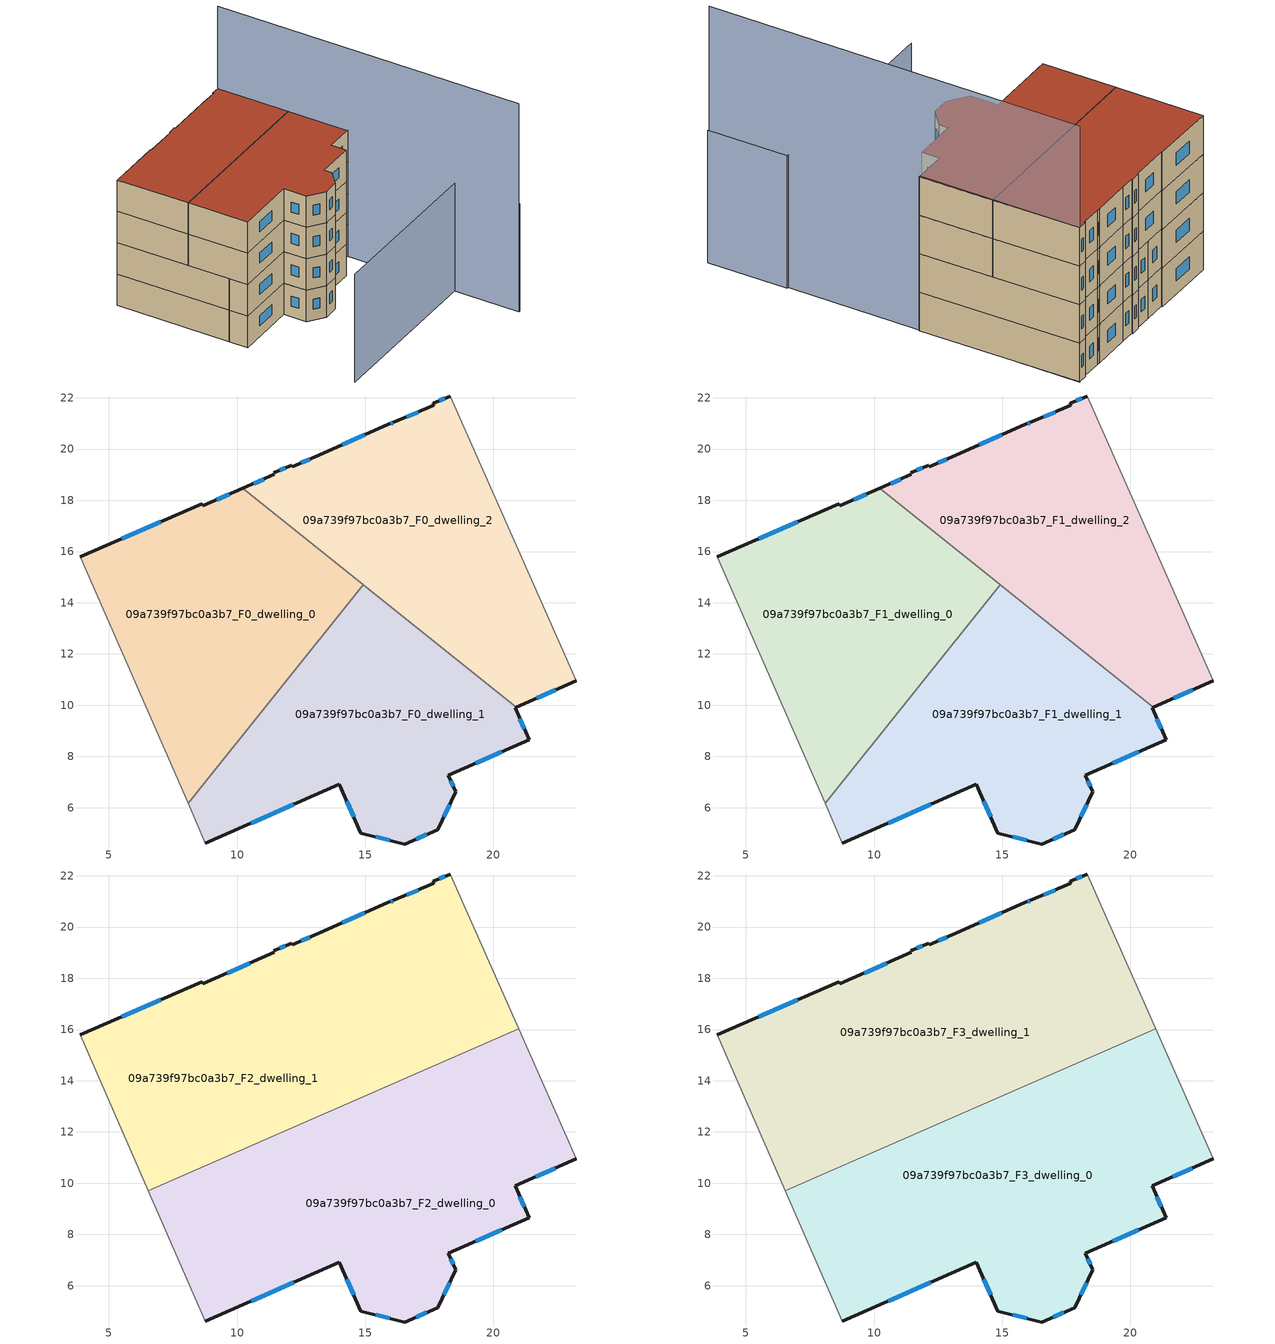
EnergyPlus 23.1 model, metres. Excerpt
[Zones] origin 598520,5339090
09a739f97bc0a3b7_F0_dwelling_0
 floor ground (EU_floor_Construction): 14.92,14.71 8.09,6.18 3.88,15.79 8.63,17.86 8.67,17.78 10.23,18.47 z0
 wall outside (EU_wall_Construction): 10.23,18.47 8.67,17.78 8.63,17.86 3.88,15.79 z0:3
 wall adiabatic (EU_wall_Construction): 3.88,15.79 8.09,6.18 z0:3
 wall to 09a739f97bc0a3b7_F0_dwelling_1 (EU_wall_Construction): 8.09,6.18 14.92,14.71 z0:3
 wall to 09a739f97bc0a3b7_F0_dwelling_2 (EU_wall_Construction): 14.92,14.71 10.23,18.47 z0:3
 window (EU_Window_Construction): 9.7,18.24 9.2,18.02 / 7.02,17.16 5.5,16.5 z1.02:1.98
09a739f97bc0a3b7_F0_dwelling_1
 floor ground (EU_floor_Construction): 20.9,9.93 20.85,9.91 21.4,8.65 18.25,7.26 18.53,6.62 17.84,5.15 16.55,4.58 14.83,5 14,6.91 8.77,4.62 8.09,6.18 14.92,14.71 z0
 wall outside (EU_wall_Construction): 8.77,4.62 14,6.91 14.83,5 16.55,4.58 17.84,5.15 18.53,6.62 18.25,7.26 21.41,8.65 20.85,9.91 20.9,9.93 z0:3
 wall adiabatic (EU_wall_Construction): 8.09,6.18 8.77,4.62 z0:3
 wall to 09a739f97bc0a3b7_F0_dwelling_2 (EU_wall_Construction): 20.9,9.93 14.92,14.71 z0:3
 window (EU_Window_Construction): 16.99,4.77 17.4,4.95 / 15.41,4.86 15.96,4.73 / 14.28,6.26 14.55,5.65 / 10.55,5.4 12.22,6.13 / 21.22,9.08 21.04,9.48 / 19.32,7.73 20.33,8.18 / 18.44,6.84 18.35,7.04 / 18.07,5.65 18.29,6.12 z1.02:1.98
09a739f97bc0a3b7_F0_dwelling_2
 floor ground (EU_floor_Construction): 18.33,22.07 23.23,10.95 20.9,9.93 10.23,18.47 11.45,19.01 11.43,19.07 12.13,19.38 12.16,19.31 13.18,19.75 15.9,20.96 16.16,21.06 17.54,21.64 17.68,21.71 17.66,21.79 z0
 wall outside (EU_wall_Construction): 18.33,22.07 17.66,21.79 17.68,21.71 17.54,21.64 16.16,21.06 15.9,20.96 13.18,19.75 12.16,19.31 12.13,19.38 11.43,19.07 11.45,19.01 10.23,18.47 / 20.9,9.93 23.23,10.95 z0:3
 wall adiabatic (EU_wall_Construction): 23.23,10.95 18.33,22.07 z0:3
 window (EU_Window_Construction): 12.83,19.6 12.5,19.46 / 14.97,20.55 14.1,20.16 / 16.07,21.02 15.99,20.99 / 17.07,21.44 16.63,21.26 / 18.1,21.97 17.89,21.88 / 21.69,10.27 22.44,10.6 / 11.03,18.82 10.64,18.65 / 11.89,19.27 11.67,19.17 z1.02:1.98
09a739f97bc0a3b7_F1_dwelling_0
 floor to 09a739f97bc0a3b7_F0_dwelling_0 (EU_floor_Construction): 14.92,14.71 8.09,6.18 3.88,15.79 8.63,17.86 8.67,17.78 10.23,18.47 z3
 wall outside (EU_wall_Construction): 10.23,18.47 8.67,17.78 8.63,17.86 3.88,15.79 z3:6
 wall adiabatic (EU_wall_Construction): 3.88,15.79 8.09,6.18 z3:6
 wall to 09a739f97bc0a3b7_F1_dwelling_1 (EU_wall_Construction): 8.09,6.18 14.92,14.71 z3:6
 wall to 09a739f97bc0a3b7_F1_dwelling_2 (EU_wall_Construction): 14.92,14.71 10.23,18.47 z3:6
 window (EU_Window_Construction): 9.7,18.24 9.2,18.02 / 7.02,17.16 5.5,16.5 z4.02:4.98
09a739f97bc0a3b7_F1_dwelling_1
 floor to 09a739f97bc0a3b7_F0_dwelling_1 (EU_floor_Construction): 20.9,9.93 20.85,9.91 21.4,8.65 18.25,7.26 18.53,6.62 17.84,5.15 16.55,4.58 14.83,5 14,6.91 8.77,4.62 8.09,6.18 14.92,14.71 z3
 wall outside (EU_wall_Construction): 8.77,4.62 14,6.91 14.83,5 16.55,4.58 17.84,5.15 18.53,6.62 18.25,7.26 21.41,8.65 20.85,9.91 20.9,9.93 z3:6
 wall adiabatic (EU_wall_Construction): 8.09,6.18 8.77,4.62 z3:6
 wall to 09a739f97bc0a3b7_F1_dwelling_2 (EU_wall_Construction): 20.9,9.93 14.92,14.71 z3:6
 window (EU_Window_Construction): 16.99,4.77 17.4,4.95 / 15.41,4.86 15.96,4.73 / 14.28,6.26 14.55,5.65 / 10.55,5.4 12.22,6.13 / 21.22,9.08 21.04,9.48 / 19.32,7.73 20.33,8.18 / 18.44,6.84 18.35,7.04 / 18.07,5.65 18.29,6.12 z4.02:4.98
09a739f97bc0a3b7_F1_dwelling_2
 floor to 09a739f97bc0a3b7_F0_dwelling_2 (EU_floor_Construction): 18.33,22.07 23.23,10.95 20.9,9.93 10.23,18.47 11.45,19.01 11.43,19.07 12.13,19.38 12.16,19.31 13.18,19.75 15.9,20.96 16.16,21.06 17.54,21.64 17.68,21.71 17.66,21.79 z3
 wall outside (EU_wall_Construction): 18.33,22.07 17.66,21.79 17.68,21.71 17.54,21.64 16.16,21.06 15.9,20.96 13.18,19.75 12.16,19.31 12.13,19.38 11.43,19.07 11.45,19.01 10.23,18.47 / 20.9,9.93 23.23,10.95 z3:6
 wall adiabatic (EU_wall_Construction): 23.23,10.95 18.33,22.07 z3:6
 window (EU_Window_Construction): 12.83,19.6 12.5,19.46 / 14.97,20.55 14.1,20.16 / 16.07,21.02 15.99,20.99 / 17.07,21.44 16.63,21.26 / 18.1,21.97 17.89,21.88 / 21.69,10.27 22.44,10.6 / 11.03,18.82 10.64,18.65 / 11.89,19.27 11.67,19.17 z4.02:4.98
09a739f97bc0a3b7_F2_dwelling_0
 floor to 09a739f97bc0a3b7_F1_dwelling_0 (EU_floor_Construction): 13.28,12.66 8.09,6.18 6.54,9.71 z6
 floor to 09a739f97bc0a3b7_F1_dwelling_1 (EU_floor_Construction): 13.81,12.89 8.77,4.62 8.09,6.18 13.28,12.66 z6; 20.9,9.93 20.85,9.91 21.4,8.65 18.25,7.26 18.53,6.62 17.84,5.15 16.55,4.58 14.83,5 14,6.91 8.77,4.62 13.81,12.89 16,13.85 z6
 floor to 09a739f97bc0a3b7_F1_dwelling_2 (EU_floor_Construction): 20.99,16.03 23.23,10.95 20.9,9.93 16,13.85 z6
 wall outside (EU_wall_Construction): 8.77,4.62 14,6.91 14.83,5 16.55,4.58 17.84,5.15 18.53,6.62 18.25,7.26 21.41,8.65 20.85,9.91 23.23,10.95 z6:9
 wall adiabatic (EU_wall_Construction): 6.54,9.71 8.77,4.62 / 23.23,10.95 20.99,16.03 z6:9
 wall to 09a739f97bc0a3b7_F2_dwelling_1 (EU_wall_Construction): 20.99,16.03 6.54,9.71 z6:9
 window (EU_Window_Construction): 18.07,5.65 18.29,6.12 / 16.99,4.77 17.4,4.95 / 15.41,4.86 15.96,4.73 / 14.28,6.26 14.55,5.65 / 10.55,5.4 12.22,6.13 / 21.66,10.26 22.42,10.59 / 21.22,9.08 21.04,9.48 / 19.32,7.73 20.33,8.18 / 18.44,6.84 18.35,7.04 z7.02:7.98
09a739f97bc0a3b7_F2_dwelling_1
 floor to 09a739f97bc0a3b7_F1_dwelling_0 (EU_floor_Construction): 14.92,14.71 13.28,12.66 6.54,9.71 3.88,15.79 8.63,17.86 8.67,17.78 10.23,18.47 z6
 floor to 09a739f97bc0a3b7_F1_dwelling_1 (EU_floor_Construction): 16,13.85 13.28,12.66 14.92,14.71 z6
 floor to 09a739f97bc0a3b7_F1_dwelling_2 (EU_floor_Construction): 13.18,19.75 14.92,14.71 10.23,18.47 11.45,19.01 11.43,19.07 12.13,19.38 12.16,19.31 z6; 18.33,22.07 20.99,16.03 16,13.85 14.92,14.71 13.18,19.75 15.9,20.96 16.16,21.06 17.54,21.64 17.68,21.71 17.66,21.79 z6
 wall outside (EU_wall_Construction): 18.33,22.07 17.66,21.79 17.68,21.71 17.54,21.64 16.16,21.06 15.9,20.96 13.18,19.75 12.16,19.31 12.13,19.38 11.43,19.07 11.45,19.01 8.67,17.78 8.63,17.86 3.88,15.79 z6:9
 wall adiabatic (EU_wall_Construction): 20.99,16.03 18.33,22.07 / 3.88,15.79 6.54,9.71 z6:9
 window (EU_Window_Construction): 10.5,18.59 9.61,18.2 / 11.89,19.27 11.67,19.17 / 12.83,19.6 12.5,19.46 / 14.97,20.55 14.1,20.16 / 16.07,21.02 15.99,20.99 / 17.07,21.44 16.63,21.26 / 18.1,21.97 17.89,21.88 / 7.02,17.16 5.5,16.5 z7.02:7.98
09a739f97bc0a3b7_F3_dwelling_0
 floor to 09a739f97bc0a3b7_F2_dwelling_0 (EU_floor_Construction): 20.99,16.03 23.23,10.95 20.85,9.91 21.4,8.65 18.25,7.26 18.53,6.62 17.84,5.15 16.55,4.58 14.83,5 14,6.91 8.77,4.62 6.54,9.71 z9
 wall outside (EU_wall_Construction): 8.77,4.62 14,6.91 14.83,5 16.55,4.58 17.84,5.15 18.53,6.62 18.25,7.26 21.41,8.65 20.85,9.91 23.23,10.95 z9:12
 wall adiabatic (EU_wall_Construction): 6.54,9.71 8.77,4.62 / 23.23,10.95 20.99,16.03 z9:12
 wall to 09a739f97bc0a3b7_F3_dwelling_1 (EU_wall_Construction): 20.99,16.03 6.54,9.71 z9:12
 window (EU_Window_Construction): 18.07,5.65 18.29,6.12 / 16.99,4.77 17.4,4.95 / 15.41,4.86 15.96,4.73 / 14.28,6.26 14.55,5.65 / 10.55,5.4 12.22,6.13 / 21.66,10.26 22.42,10.59 / 21.22,9.08 21.04,9.48 / 19.32,7.73 20.33,8.18 / 18.44,6.84 18.35,7.04 z10.02:10.98
 roof outside (EU_roof_Construction): 21.41,8.65 20.85,9.91 23.23,10.95 20.99,16.03 6.54,9.71 8.77,4.62 14,6.91 14.83,5 16.55,4.58 17.84,5.15 18.53,6.62 18.25,7.26 z12
09a739f97bc0a3b7_F3_dwelling_1
 floor to 09a739f97bc0a3b7_F2_dwelling_1 (EU_floor_Construction): 18.33,22.07 20.99,16.03 6.54,9.71 3.88,15.79 8.63,17.86 8.67,17.78 11.45,19.01 11.43,19.07 12.13,19.38 12.16,19.31 13.18,19.75 15.9,20.96 16.16,21.06 17.54,21.64 17.68,21.71 17.66,21.79 z9
 wall outside (EU_wall_Construction): 18.33,22.07 17.66,21.79 17.68,21.71 17.54,21.64 16.16,21.06 15.9,20.96 13.18,19.75 12.16,19.31 12.13,19.38 11.43,19.07 11.45,19.01 8.67,17.78 8.63,17.86 3.88,15.79 z9:12
 wall adiabatic (EU_wall_Construction): 20.99,16.03 18.33,22.07 / 3.88,15.79 6.54,9.71 z9:12
 window (EU_Window_Construction): 10.5,18.59 9.61,18.2 / 11.89,19.27 11.67,19.17 / 12.83,19.6 12.5,19.46 / 14.97,20.55 14.1,20.16 / 16.07,21.02 15.99,20.99 / 17.07,21.44 16.63,21.26 / 18.1,21.97 17.89,21.88 / 7.02,17.16 5.5,16.5 z10.02:10.98
 roof outside (EU_roof_Construction): 20.99,16.03 18.33,22.07 17.66,21.79 17.68,21.71 17.54,21.64 16.16,21.06 15.9,20.96 13.18,19.75 12.16,19.31 12.13,19.38 11.43,19.07 11.45,19.01 8.67,17.78 8.63,17.86 3.88,15.79 6.54,9.71 z12
shading: 29.53,-3.82 18.33,22.07 z0:19.9; 12.78,-4.53 27.26,1.76 / 27.26,1.76 29.67,-3.78 z0:10.3
[Building]
EU S2 Campaign: North Axis=0; Terrain=City; Solar Distribution=FullExterior
[Site:Location]
Vienna: Latitude=48; Longitude=16.5; Time Zone=1; Elevation=183
[SizingPeriod:WeatherFileDays]
AnnualSizingPeriod: Begin Month=1; Begin Day of Month=1; End Month=12; End Day of Month=31; Day of Week for Start Day=Monday; Use Weather File Daylight Saving Period=No; Use Weather File Rain and Snow Indicators=No
[MATERIAL]
EU_InternalMass_Material: Roughness=MediumRough; Thickness=0.1; Conductivity=1; Density=1800; Specific Heat=900; Thermal Absorptance=0.9; Solar Absorptance=0.7; Visible Absorptance=0.7
[MATERIAL:NOMASS] Roughness=MediumRough; Thermal Absorptance=0.9; Solar Absorptance=0.7; Visible Absorptance=0.7
Name | Thermal Resistance
EU_wall_NoMass | 0.942466
EU_roof_NoMass | 0.551687
EU_floor_NoMass | 0.66527
[WINDOWMATERIAL:SIMPLEGLAZINGSYSTEM]
EU_Window_SimpleGlazing: UFactor=2.03367; Solar Heat Gain Coefficient=0.65; Visible Transmittance=0.65
[CONSTRUCTION]
EU_wall_Construction: EU_wall_NoMass
EU_roof_Construction: EU_roof_NoMass
EU_floor_Construction: EU_floor_NoMass
EU_Window_Construction: EU_Window_SimpleGlazing
EU_InternalMass_Construction: EU_InternalMass_Material
[ZONE] Type=1; Multiplier=1; Ceiling Height=autocalculate; Floor Area=autocalculate; Part of Total Floor Area=Yes
Name | Volume
09a739f97bc0a3b7_F0_dwelling_0; 09a739f97bc0a3b7_F1_dwelling_0 | 207.455
09a739f97bc0a3b7_F2_dwelling_0; 09a739f97bc0a3b7_F3_dwelling_1 | 311.192
09a739f97bc0a3b7_F3_dwelling_0 | 311.193
09a739f97bc0a3b7_F0_dwelling_1; 09a739f97bc0a3b7_F1_dwelling_1 | 207.479
09a739f97bc0a3b7_F2_dwelling_1 | 311.188
09a739f97bc0a3b7_F0_dwelling_2; 09a739f97bc0a3b7_F1_dwelling_2 | 207.456
[INTERNALMASS] Construction=EU_InternalMass_Construction
Name | Zone or ZoneList | Surface Area
09a739f97bc0a3b7_F0_dwelling_0_EU_InternalMass | 09a739f97bc0a3b7_F0_dwelling_0 | 69.1526
09a739f97bc0a3b7_F0_dwelling_1_EU_InternalMass | 09a739f97bc0a3b7_F0_dwelling_1 | 69.1604
09a739f97bc0a3b7_F0_dwelling_2_EU_InternalMass | 09a739f97bc0a3b7_F0_dwelling_2 | 69.1519
09a739f97bc0a3b7_F1_dwelling_0_EU_InternalMass | 09a739f97bc0a3b7_F1_dwelling_0 | 69.1526
09a739f97bc0a3b7_F1_dwelling_1_EU_InternalMass | 09a739f97bc0a3b7_F1_dwelling_1 | 69.1604
09a739f97bc0a3b7_F1_dwelling_2_EU_InternalMass | 09a739f97bc0a3b7_F1_dwelling_2 | 69.1519
09a739f97bc0a3b7_F2_dwelling_0_EU_InternalMass | 09a739f97bc0a3b7_F2_dwelling_0 | 103.731
09a739f97bc0a3b7_F2_dwelling_1_EU_InternalMass | 09a739f97bc0a3b7_F2_dwelling_1 | 103.731
09a739f97bc0a3b7_F3_dwelling_0_EU_InternalMass | 09a739f97bc0a3b7_F3_dwelling_0 | 103.731
09a739f97bc0a3b7_F3_dwelling_1_EU_InternalMass | 09a739f97bc0a3b7_F3_dwelling_1 | 103.731
[OTHEREQUIPMENT] Fuel Type=Electricity; Design Level Calculation Method=Watts/Area; Power per Zone Floor Area=1; Fraction Latent=0; Fraction Radiant=0; Fraction Lost=0; Carbon Dioxide Generation Rate=0; EndUse Subcategory=EU_Step8_InternalGains
Name | Zone or ZoneList or Space or SpaceList | Schedule
EU_Step8_InternalGain_09a739f97bc0a3b7_F0_dwelling_0_f000 | 09a739f97bc0a3b7_F0_dwelling_0 | EU_Step8_GainSchedule_09a739f97bc0a3b7_F0_dwelling_0_f000
EU_Step8_InternalGain_09a739f97bc0a3b7_F0_dwelling_1_f000 | 09a739f97bc0a3b7_F0_dwelling_1 | EU_Step8_GainSchedule_09a739f97bc0a3b7_F0_dwelling_1_f000
EU_Step8_InternalGain_09a739f97bc0a3b7_F0_dwelling_2_f000 | 09a739f97bc0a3b7_F0_dwelling_2 | EU_Step8_GainSchedule_09a739f97bc0a3b7_F0_dwelling_2_f000
EU_Step8_InternalGain_09a739f97bc0a3b7_F1_dwelling_0_f000 | 09a739f97bc0a3b7_F1_dwelling_0 | EU_Step8_GainSchedule_09a739f97bc0a3b7_F1_dwelling_0_f000
EU_Step8_InternalGain_09a739f97bc0a3b7_F1_dwelling_1_f000 | 09a739f97bc0a3b7_F1_dwelling_1 | EU_Step8_GainSchedule_09a739f97bc0a3b7_F1_dwelling_1_f000
EU_Step8_InternalGain_09a739f97bc0a3b7_F1_dwelling_2_f000 | 09a739f97bc0a3b7_F1_dwelling_2 | EU_Step8_GainSchedule_09a739f97bc0a3b7_F1_dwelling_2_f000
EU_Step8_InternalGain_09a739f97bc0a3b7_F2_dwelling_0_f000 | 09a739f97bc0a3b7_F2_dwelling_0 | EU_Step8_GainSchedule_09a739f97bc0a3b7_F2_dwelling_0_f000
EU_Step8_InternalGain_09a739f97bc0a3b7_F2_dwelling_1_f000 | 09a739f97bc0a3b7_F2_dwelling_1 | EU_Step8_GainSchedule_09a739f97bc0a3b7_F2_dwelling_1_f000
EU_Step8_InternalGain_09a739f97bc0a3b7_F3_dwelling_0_f000 | 09a739f97bc0a3b7_F3_dwelling_0 | EU_Step8_GainSchedule_09a739f97bc0a3b7_F3_dwelling_0_f000
EU_Step8_InternalGain_09a739f97bc0a3b7_F3_dwelling_1_f000 | 09a739f97bc0a3b7_F3_dwelling_1 | EU_Step8_GainSchedule_09a739f97bc0a3b7_F3_dwelling_1_f000
[ZONEVENTILATION:DESIGNFLOWRATE] Schedule=EU_AlwaysOn; Design Flow Rate Calculation Method=AirChanges/Hour; Air Changes per Hour=0.530523; Ventilation Type=Natural; Fan Pressure Rise=0; Fan Total Efficiency=1; Constant Term Coefficient=1; Temperature Term Coefficient=0; Velocity Term Coefficient=0; Velocity Squared Term Coefficient=0; Minimum Indoor Temperature=-100; Maximum Indoor Temperature=100; Delta Temperature=-100; Minimum Outdoor Temperature=-100; Maximum Outdoor Temperature=100; Maximum Wind Speed=40
Name | Zone or ZoneList or Space or SpaceList
EU_ConstantAir_09a739f97bc0a3b7_F0_dwelling_0 | 09a739f97bc0a3b7_F0_dwelling_0
EU_ConstantAir_09a739f97bc0a3b7_F0_dwelling_1 | 09a739f97bc0a3b7_F0_dwelling_1
EU_ConstantAir_09a739f97bc0a3b7_F0_dwelling_2 | 09a739f97bc0a3b7_F0_dwelling_2
EU_ConstantAir_09a739f97bc0a3b7_F1_dwelling_0 | 09a739f97bc0a3b7_F1_dwelling_0
EU_ConstantAir_09a739f97bc0a3b7_F1_dwelling_1 | 09a739f97bc0a3b7_F1_dwelling_1
EU_ConstantAir_09a739f97bc0a3b7_F1_dwelling_2 | 09a739f97bc0a3b7_F1_dwelling_2
EU_ConstantAir_09a739f97bc0a3b7_F2_dwelling_0 | 09a739f97bc0a3b7_F2_dwelling_0
EU_ConstantAir_09a739f97bc0a3b7_F2_dwelling_1 | 09a739f97bc0a3b7_F2_dwelling_1
EU_ConstantAir_09a739f97bc0a3b7_F3_dwelling_0 | 09a739f97bc0a3b7_F3_dwelling_0
EU_ConstantAir_09a739f97bc0a3b7_F3_dwelling_1 | 09a739f97bc0a3b7_F3_dwelling_1
[HVACTEMPLATE:THERMOSTAT] Constant Heating Setpoint=20; Constant Cooling Setpoint=50
EU_HeatOnly_09a739f97bc0a3b7_F0_dwelling_0; EU_HeatOnly_09a739f97bc0a3b7_F0_dwelling_1; EU_HeatOnly_09a739f97bc0a3b7_F0_dwelling_2; EU_HeatOnly_09a739f97bc0a3b7_F1_dwelling_0; EU_HeatOnly_09a739f97bc0a3b7_F1_dwelling_1; EU_HeatOnly_09a739f97bc0a3b7_F1_dwelling_2; EU_HeatOnly_09a739f97bc0a3b7_F2_dwelling_0; EU_HeatOnly_09a739f97bc0a3b7_F2_dwelling_1; EU_HeatOnly_09a739f97bc0a3b7_F3_dwelling_0; EU_HeatOnly_09a739f97bc0a3b7_F3_dwelling_1
[HVACTEMPLATE:ZONE:IDEALLOADSAIRSYSTEM] System Availability Schedule=EU_AlwaysOn; Maximum Heating Supply Air Temperature=50; Minimum Cooling Supply Air Temperature=13; Maximum Heating Supply Air Humidity Ratio=0.0156; Minimum Cooling Supply Air Humidity Ratio=0.0077; Heating Limit=NoLimit; Cooling Limit=NoLimit; Heating Availability Schedule=EU_AlwaysOn; Cooling Availability Schedule=EU_CoolingOff; Dehumidification Control Type=ConstantSensibleHeatRatio; Cooling Sensible Heat Ratio=0.7; Dehumidification Setpoint=60; Humidification Control Type=None; Humidification Setpoint=30; Outdoor Air Method=None; Outdoor Air Flow Rate per Person=0.00944; Outdoor Air Flow Rate per Zone Floor Area=0; Outdoor Air Flow Rate per Zone=0; Demand Controlled Ventilation Type=None; Outdoor Air Economizer Type=NoEconomizer; Heat Recovery Type=None; Sensible Heat Recovery Effectiveness=0.7; Latent Heat Recovery Effectiveness=0.65
Name | Template Thermostat
09a739f97bc0a3b7_F0_dwelling_0 | EU_HeatOnly_09a739f97bc0a3b7_F0_dwelling_0
09a739f97bc0a3b7_F0_dwelling_1 | EU_HeatOnly_09a739f97bc0a3b7_F0_dwelling_1
09a739f97bc0a3b7_F0_dwelling_2 | EU_HeatOnly_09a739f97bc0a3b7_F0_dwelling_2
09a739f97bc0a3b7_F1_dwelling_0 | EU_HeatOnly_09a739f97bc0a3b7_F1_dwelling_0
09a739f97bc0a3b7_F1_dwelling_1 | EU_HeatOnly_09a739f97bc0a3b7_F1_dwelling_1
09a739f97bc0a3b7_F1_dwelling_2 | EU_HeatOnly_09a739f97bc0a3b7_F1_dwelling_2
09a739f97bc0a3b7_F2_dwelling_0 | EU_HeatOnly_09a739f97bc0a3b7_F2_dwelling_0
09a739f97bc0a3b7_F2_dwelling_1 | EU_HeatOnly_09a739f97bc0a3b7_F2_dwelling_1
09a739f97bc0a3b7_F3_dwelling_0 | EU_HeatOnly_09a739f97bc0a3b7_F3_dwelling_0
09a739f97bc0a3b7_F3_dwelling_1 | EU_HeatOnly_09a739f97bc0a3b7_F3_dwelling_1
[SIZING:ZONE] Zone Cooling Design Supply Air Temperature Input Method=SupplyAirTemperature; Zone Cooling Design Supply Air Temperature=13; Zone Heating Design Supply Air Temperature Input Method=SupplyAirTemperature; Zone Heating Design Supply Air Temperature=50; Zone Cooling Design Supply Air Humidity Ratio=0.008; Zone Heating Design Supply Air Humidity Ratio=0.008; Cooling Design Air Flow Method=DesignDay; Cooling Design Air Flow Rate=0; Cooling Minimum Air Flow per Zone Floor Area=0.000762; Cooling Minimum Air Flow=0; Cooling Minimum Air Flow Fraction=0.2; Heating Design Air Flow Method=DesignDay; Heating Design Air Flow Rate=0; Heating Maximum Air Flow per Zone Floor Area=0.002032; Heating Maximum Air Flow=0.141576; Heating Maximum Air Flow Fraction=0.3; Account for Dedicated Outdoor Air System=No; Dedicated Outdoor Air System Control Strategy=NeutralSupplyAir; Dedicated Outdoor Air Low Setpoint Temperature for Design=autosize; Dedicated Outdoor Air High Setpoint Temperature for Design=autosize; Zone Load Sizing Method=Sensible Load Only No Latent Load; Zone Latent Cooling Design Supply Air Humidity Ratio Input Method=HumidityRatioDifference; Zone Cooling Design Supply Air Humidity Ratio Difference=0.005; Zone Latent Heating Design Supply Air Humidity Ratio Input Method=HumidityRatioDifference; Zone Humidification Design Supply Air Humidity Ratio Difference=0.005
09a739f97bc0a3b7_F0_dwelling_0; 09a739f97bc0a3b7_F0_dwelling_1; 09a739f97bc0a3b7_F0_dwelling_2; 09a739f97bc0a3b7_F1_dwelling_0; 09a739f97bc0a3b7_F1_dwelling_1; 09a739f97bc0a3b7_F1_dwelling_2; 09a739f97bc0a3b7_F2_dwelling_0; 09a739f97bc0a3b7_F2_dwelling_1; 09a739f97bc0a3b7_F3_dwelling_0; 09a739f97bc0a3b7_F3_dwelling_1
[SCHEDULE:CONSTANT]
Name | Hourly Value
EU_AlwaysOn | 1
EU_CoolingOff | 0
[SCHEDULE:FILE] Column Number=1; Rows to Skip at Top=0; Number of Hours of Data=8760; Column Separator=Comma; Interpolate to Timestep=No; Minutes per Item=60; Adjust Schedule for Daylight Savings=Yes
Name | File
EU_Step8_GainSchedule_09a739f97bc0a3b7_F0_dwelling_0_f000 | ../../schedules/09a739f97bc0a3b7/09a739f97bc0a3b7_F0_dwelling_0_f000_gain.csv
EU_Step8_GainSchedule_09a739f97bc0a3b7_F0_dwelling_1_f000 | ../../schedules/09a739f97bc0a3b7/09a739f97bc0a3b7_F0_dwelling_1_f000_gain.csv
EU_Step8_GainSchedule_09a739f97bc0a3b7_F0_dwelling_2_f000 | ../../schedules/09a739f97bc0a3b7/09a739f97bc0a3b7_F0_dwelling_2_f000_gain.csv
EU_Step8_GainSchedule_09a739f97bc0a3b7_F1_dwelling_0_f000 | ../../schedules/09a739f97bc0a3b7/09a739f97bc0a3b7_F1_dwelling_0_f000_gain.csv
EU_Step8_GainSchedule_09a739f97bc0a3b7_F1_dwelling_1_f000 | ../../schedules/09a739f97bc0a3b7/09a739f97bc0a3b7_F1_dwelling_1_f000_gain.csv
EU_Step8_GainSchedule_09a739f97bc0a3b7_F1_dwelling_2_f000 | ../../schedules/09a739f97bc0a3b7/09a739f97bc0a3b7_F1_dwelling_2_f000_gain.csv
EU_Step8_GainSchedule_09a739f97bc0a3b7_F2_dwelling_0_f000 | ../../schedules/09a739f97bc0a3b7/09a739f97bc0a3b7_F2_dwelling_0_f000_gain.csv
EU_Step8_GainSchedule_09a739f97bc0a3b7_F2_dwelling_1_f000 | ../../schedules/09a739f97bc0a3b7/09a739f97bc0a3b7_F2_dwelling_1_f000_gain.csv
EU_Step8_GainSchedule_09a739f97bc0a3b7_F3_dwelling_0_f000 | ../../schedules/09a739f97bc0a3b7/09a739f97bc0a3b7_F3_dwelling_0_f000_gain.csv
EU_Step8_GainSchedule_09a739f97bc0a3b7_F3_dwelling_1_f000 | ../../schedules/09a739f97bc0a3b7/09a739f97bc0a3b7_F3_dwelling_1_f000_gain.csv
